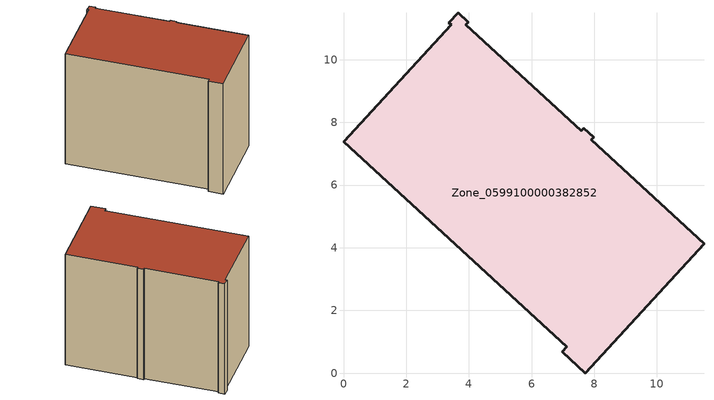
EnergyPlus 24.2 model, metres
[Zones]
Zone_0599100000382852
 floor ground (C_G): 3.9,11.12 7.59,7.74 7.66,7.82 7.98,7.53 7.91,7.45 11.5,4.13 7.72,0 6.97,0.68 7.12,0.84 0,7.39 3.44,11.11 3.35,11.18 3.66,11.49 3.98,11.2 z0
 wall outside (C_F): 11.5,4.13 7.91,7.45 7.98,7.53 7.66,7.82 7.59,7.74 3.9,11.12 3.98,11.2 3.66,11.49 3.35,11.18 3.44,11.11 0,7.39 7.12,0.84 6.97,0.68 7.72,0 11.5,4.13 z0:8.67
 roof outside (C_R): 3.9,11.12 3.98,11.2 3.66,11.49 3.35,11.18 3.44,11.11 0,7.39 7.12,0.84 6.97,0.68 7.72,0 11.5,4.13 7.91,7.45 7.98,7.53 7.66,7.82 7.59,7.74 z8.67
[BUILDING]
Pand.0599100000382852: North Axis=0; Terrain=City; Loads Convergence Tolerance Value=0.04; Temperature Convergence Tolerance Value=0.4; Solar Distribution=FullExterior; Maximum Number of Warmup Days=25; Minimum Number of Warmup Days=1
[Site:Location]
Rotterdam.The.Hague.AP_ZH_NLD Design_Conditions: Latitude=51.96; Longitude=4.45; Time Zone=1; Elevation=-4.5
[SITE:GROUNDTEMPERATURE:BUILDINGSURFACE]
18, 18, 18, 18, 18, 18, 18, 18, 18, 18, 18, 18
[MATERIAL] Thermal Absorptance=0.9; Solar Absorptance=0.7; Visible Absorptance=0.7
Name | Roughness | Thickness | Conductivity | Density | Specific Heat
G.TC.1992-2005 | MediumSmooth | 0.15 | 0.06 | 540 | 1210
F.TC.1992-2005 | Rough | 0.3 | 0.12 | 1920 | 840
R.TC.1992-2005 | MediumRough | 0.2 | 0.08 | 1500 | 1000
[CONSTRUCTION]
C_G: G.TC.1992-2005
C_F: F.TC.1992-2005
C_R: R.TC.1992-2005
[ZONE]
Zone_0599100000382852: Type=1; Multiplier=1; Ceiling Height=Autocalculate; Volume=Autocalculate; Floor Area=autocalculate; Part of Total Floor Area=Yes
[ZONEINFILTRATION:DESIGNFLOWRATE]
Infil_Zone_0599100000382852: Zone or ZoneList or Space or SpaceList=Zone_0599100000382852; Schedule=AlwaysOn; Design Flow Rate Calculation Method=Flow/Area; Flow Rate per Floor Area=0.0015; Constant Term Coefficient=1; Temperature Term Coefficient=0; Velocity Term Coefficient=0; Velocity Squared Term Coefficient=0
[HVACTEMPLATE:ZONE:IDEALLOADSAIRSYSTEM]
Zone_0599100000382852: Maximum Heating Supply Air Temperature=50; Minimum Cooling Supply Air Temperature=13; Maximum Heating Supply Air Humidity Ratio=0.0156; Minimum Cooling Supply Air Humidity Ratio=0.0077; Heating Limit=NoLimit; Cooling Limit=NoLimit; Dehumidification Control Type=ConstantSensibleHeatRatio; Cooling Sensible Heat Ratio=0.7; Dehumidification Setpoint=60; Humidification Control Type=None; Humidification Setpoint=30; Outdoor Air Method=None; Outdoor Air Flow Rate per Person=0.00944; Outdoor Air Flow Rate per Zone Floor Area=0; Outdoor Air Flow Rate per Zone=0; Demand Controlled Ventilation Type=None; Outdoor Air Economizer Type=NoEconomizer; Heat Recovery Type=None; Sensible Heat Recovery Effectiveness=0.7; Latent Heat Recovery Effectiveness=0.65
[ZONECONTROL:THERMOSTAT]
ThermostatControl_Zone_0599100000382852: Zone or ZoneList=Zone_0599100000382852; Control Type Schedule=DualSetpointControlType; Control 1=Thermostat_Zone_0599100000382852; Temperature Difference Between Cutout And Setpoint=0
[THERMOSTATSETPOINT:DUALSETPOINT]
Thermostat_Zone_0599100000382852: Heating Setpoint Temperature Schedule=HeatingSetpoint_Zone_0599100000382852; Cooling Setpoint Temperature Schedule=CoolingSetpoint_Zone_0599100000382852
[SCHEDULE:COMPACT]
HeatingSetpoint_Zone_0599100000382852: Through: 12/31, For: AllDays, Until: 24:00, 21
CoolingSetpoint_Zone_0599100000382852: Through: 12/31, For: AllDays, Until: 24:00, 24
DualSetpointControlType: Through: 12/31, For: AllDays, Until: 24:00, 4
AlwaysOn: Through: 12/31, For: AllDays, Until: 24:00, 1
